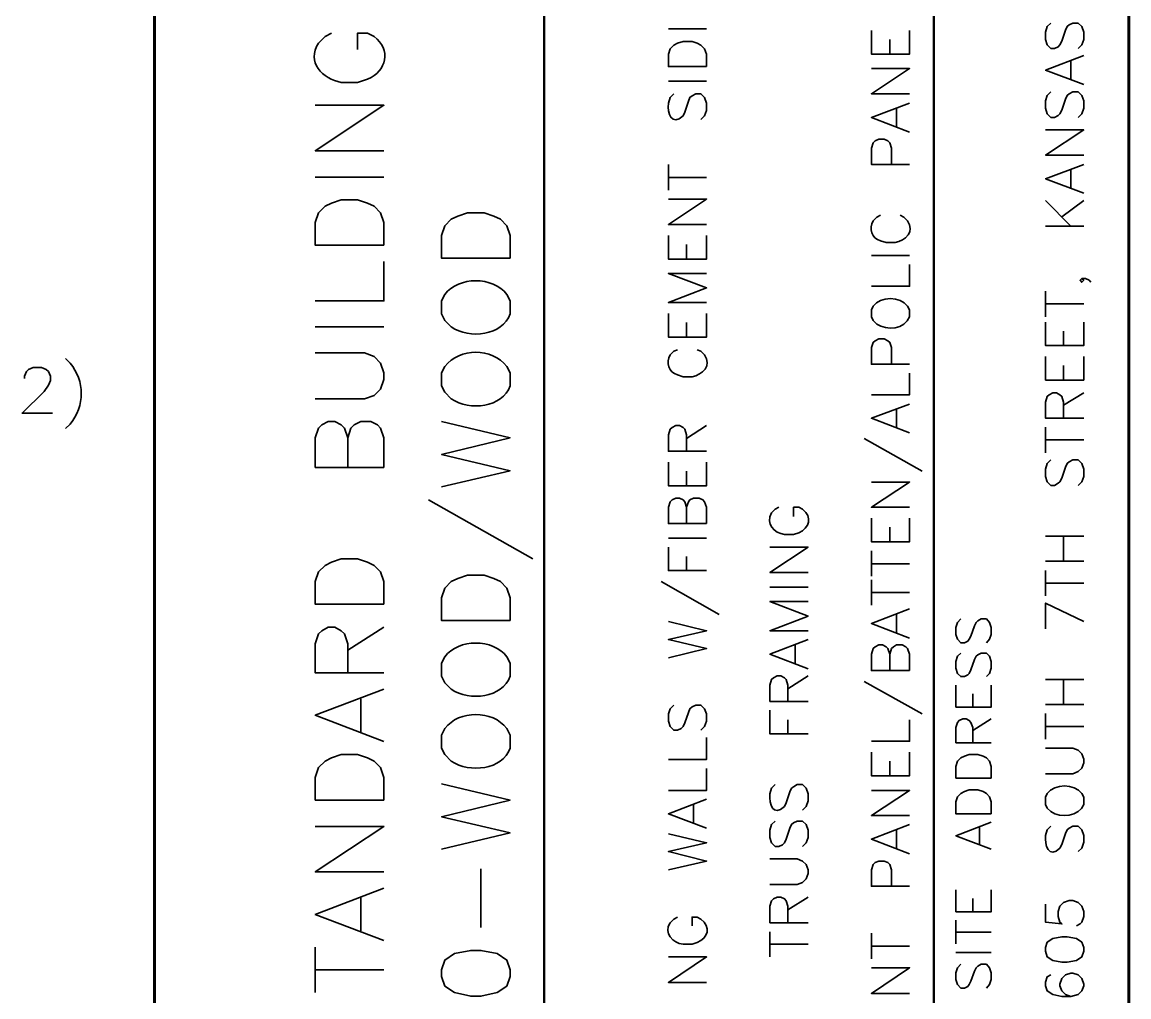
# Model space of a CAD drawing. Header units: inches. Extents: x 5 to 516, y -193 to 129.
# Drawn here: x 376.039 to 379.068, y -44.396 to -41.73 of the extents above; entities that cross this region are included whole.
import ezdxf

# ---------------------------------------------------------------- set-up
doc = ezdxf.new("R2010")
doc.units = ezdxf.units.IN
doc.header["$MEASUREMENT"] = 0
doc.layers.add('PDF5_Geometry', color=7, linetype='Continuous')

msp = doc.modelspace()

# ---------------------------------------------------------------- linework, layer by layer
at = {"layer": 'PDF5_Geometry', "lineweight": 60}
for points in [[(379.067698, -46.9256782), (379.067698, -16.9256758), (334.0676944, -16.9256758), (334.0676944, -46.9256782)], [(376.4010311, -16.9256758), (376.4010311, -46.9256782)]]:
    msp.add_lwpolyline(points, dxfattribs=at)
at = {"layer": 'PDF5_Geometry', "lineweight": 50}
for points in [[(377.4676977, -38.4256764), (377.4676977, -45.5923436)], [(376.4010311, -39.9845653), (378.5343646, -39.9845653), (378.5343646, -45.5923436)]]:
    msp.add_lwpolyline(points, dxfattribs=at)
at = {"layer": 'PDF5_Geometry', "lineweight": 35}
for points in [[(378.8543646, -41.7323433), (378.8443646, -41.7412322), (378.8399201, -41.7567877), (378.8399201, -41.7767877), (378.8443646, -41.7912322), (378.8543646, -41.8012322), (378.8643646, -41.8012322), (378.8743646, -41.7967877), (378.878809, -41.7912322), (378.8843646, -41.7812322), (378.8943646, -41.7512322), (378.898809, -41.7412322), (378.9043646, -41.7367877), (378.9143646, -41.7323433), (378.928809, -41.7323433), (378.938809, -41.7412322), (378.9443646, -41.7567877), (378.9443646, -41.7767877), (378.938809, -41.7912322), (378.928809, -41.8012322)], [(376.8854757, -41.760121), (376.8676979, -41.7690099), (376.8499201, -41.7867877)], [(377.0021424, -41.7690099), (376.9843646, -41.760121), (376.9565868, -41.760121), (376.9565868, -41.8045655)], [(377.8076978, -41.7478993), (377.9121422, -41.7478993)], [(378.4676978, -41.7523432), (378.4676978, -41.8167877), (378.3632533, -41.8167877), (378.3632533, -41.7523432)], [(378.4132536, -41.8167877), (378.4132536, -41.7767877)], [(378.9443646, -41.900121), (378.8399202, -41.8612321), (378.9443646, -41.8212321)], [(378.4676978, -41.9256767), (378.3632533, -41.9256767), (378.4676978, -41.8567878), (378.3632533, -41.8567878)], [(378.9088091, -41.8856766), (378.9088091, -41.8356766)], [(376.9121424, -41.8945655), (376.9565868, -41.8945655), (376.9843646, -41.8856766)], [(377.8076978, -41.8912325), (377.9121422, -41.8912325)], [(377.8221422, -41.9256767), (377.8121422, -41.9356767), (377.8076977, -41.9512322)], [(377.8476977, -41.9856767), (377.8521422, -41.9756767), (377.8621422, -41.9456767), (377.8665866, -41.9356767), (377.8721422, -41.9312322), (377.8821422, -41.9256767), (377.8965866, -41.9256767), (377.9065866, -41.9356767), (377.9121422, -41.9512322), (377.9121422, -41.9712322), (377.9065866, -41.9856767), (377.8965866, -41.9956767)], [(378.8543646, -41.9201213), (378.8443646, -41.9301213), (378.8399201, -41.9445658), (378.8399201, -41.9645658), (378.8443646, -41.9801213), (378.8543646, -41.9901213), (378.8643646, -41.9901213), (378.8743646, -41.9845658), (378.878809, -41.9801213), (378.8843646, -41.9701213), (378.8943646, -41.9401213), (378.898809, -41.9301213), (378.9043646, -41.9256769), (378.9143646, -41.9201213), (378.928809, -41.9201213), (378.938809, -41.9301213), (378.9443646, -41.9445658), (378.9443646, -41.9645658), (378.938809, -41.9801213), (378.928809, -41.9901213)], [(377.0288089, -42.0812327), (376.8410311, -42.0812327), (377.0288089, -41.9567882), (376.8410311, -41.9567882)], [(378.4676978, -42.0301214), (378.3632533, -41.9901214), (378.4676978, -41.9512325)], [(378.4321423, -42.0156764), (378.4321423, -41.9656764)], [(378.9443646, -42.0934544), (378.8399202, -42.0934544), (378.9443646, -42.0245655), (378.8399202, -42.0245655)], [(378.4676978, -42.1190101), (378.3632533, -42.1190101), (378.3632533, -42.0745656), (378.3676978, -42.0601212), (378.3732533, -42.0545656), (378.3832534, -42.0501212), (378.3976978, -42.0501212), (378.4076978, -42.0545656), (378.4132534, -42.0601212), (378.4176978, -42.0745656), (378.4176978, -42.1190101)], [(377.8076978, -42.18901), (377.8076978, -42.11901)], [(378.9443646, -42.1978991), (378.8399202, -42.1578991), (378.9443646, -42.1190102)], [(376.8410311, -42.1534542), (377.0288089, -42.1534542)], [(377.8076978, -42.1545653), (377.9121422, -42.1545653)], [(378.9088091, -42.1834541), (378.9088091, -42.1334541)], [(377.9121422, -42.2834546), (377.8076977, -42.2834546), (377.9121422, -42.2134546), (377.8076977, -42.2134546)], [(378.8399202, -42.2178989), (378.9088091, -42.2878989)], [(378.8843645, -42.2623432), (378.9443645, -42.2178988)], [(378.3876979, -42.257899), (378.3776979, -42.2634545), (378.3676979, -42.2734545)], [(378.4621424, -42.2734545), (378.4521424, -42.2634545), (378.4421424, -42.257899)], [(377.9121422, -42.3134541), (377.9121422, -42.3778986), (377.8076977, -42.3778986), (377.8076977, -42.3134541)], [(378.8399202, -42.2878989), (378.9443646, -42.2878989)], [(377.8565866, -42.3778986), (377.8565866, -42.3378986)], [(378.3876979, -42.327899), (378.4032535, -42.3323434), (378.4276979, -42.3323434)], [(378.3632534, -42.367899), (378.4676978, -42.367899)], [(376.8410311, -42.4923435), (377.0288089, -42.4923435), (377.0288089, -42.3845657)], [(378.3632534, -42.4523434), (378.4676978, -42.4523434), (378.4676978, -42.3923434)], [(377.9121422, -42.4967877), (377.8076977, -42.4967877), (377.9121422, -42.4567877), (377.8076977, -42.4167877), (377.9121422, -42.4167877)], [(378.938809, -42.431232), (378.9443646, -42.4356765), (378.938809, -42.441232), (378.9343646, -42.4356765), (378.938809, -42.431232), (378.948809, -42.431232), (378.958809, -42.4356765), (378.9632534, -42.441232)], [(377.1954756, -42.474566), (377.1865867, -42.4923437), (377.1865867, -42.5278993), (377.1954756, -42.5456771), (377.2132534, -42.5634548)], [(377.3743645, -42.5278993), (377.3743645, -42.4923437), (377.3654756, -42.474566)], [(378.8399202, -42.5356768), (378.8399202, -42.4656767)], [(378.3676978, -42.5067879), (378.3632534, -42.5167879), (378.3632534, -42.5356768), (378.3676978, -42.5456768), (378.3776978, -42.5556768)], [(378.4676978, -42.5356768), (378.4676978, -42.5167879), (378.4621423, -42.5067879)], [(378.8399202, -42.5001215), (378.9443646, -42.5001215)], [(377.9121422, -42.5267879), (377.9121422, -42.5912323), (377.8076977, -42.5912323), (377.8076977, -42.5267879)], [(377.8565866, -42.5912323), (377.8565866, -42.5512323)], [(378.9443646, -42.5501214), (378.9443646, -42.6145658), (378.8399202, -42.6145658), (378.8399202, -42.5501214)], [(376.8410311, -42.5634545), (377.0288089, -42.5634545)], [(378.888809, -42.6145658), (378.888809, -42.5745658)], [(378.4676978, -42.6656771), (378.3632533, -42.6656771), (378.3632533, -42.6201216), (378.3676978, -42.6056771), (378.3732533, -42.6012327), (378.3832534, -42.5956771), (378.3976978, -42.5956771), (378.4076978, -42.6012327), (378.4132534, -42.6056771), (378.4176978, -42.6201216), (378.4176978, -42.6656771)], [(376.8410311, -42.7601211), (376.9754755, -42.7601211), (377.0021422, -42.7512322), (377.01992, -42.7334545), (377.0288089, -42.7067878), (377.0288089, -42.68901), (377.01992, -42.6623433), (377.0021422, -42.6445656), (376.9754755, -42.6345656), (376.8410311, -42.6345656)], [(377.8321423, -42.6256765), (377.8221423, -42.6301209), (377.8121423, -42.6401209)], [(377.9065868, -42.6401209), (377.8965868, -42.6301209), (377.8865868, -42.6256765)], [(378.9443646, -42.6445654), (378.9443646, -42.7090098), (378.8399202, -42.7090098), (378.8399202, -42.6445654)], [(376.0454756, -42.7045656), (376.0454756, -42.6978989), (376.0510312, -42.6856767), (376.0565867, -42.6801211), (376.0688089, -42.6745656), (376.0921423, -42.6745656), (376.1043645, -42.6801211), (376.1110312, -42.6856767), (376.1165867, -42.6978989), (376.1165867, -42.7101211), (376.1110312, -42.7223433), (376.0988089, -42.7401211), (376.0388089, -42.79901), (376.1221423, -42.79901)], [(377.1954756, -42.6712325), (377.1865867, -42.6890103), (377.1865867, -42.7245659), (377.1954756, -42.7423437), (377.2132534, -42.7601214)], [(377.3743645, -42.7245659), (377.3743645, -42.6890103), (377.3654756, -42.6712325)], [(378.888809, -42.7090098), (378.888809, -42.6690098)], [(377.8321423, -42.6945654), (377.8476979, -42.7001209), (377.8721423, -42.7001209)], [(378.3632534, -42.7490105), (378.4676978, -42.7490105), (378.4676978, -42.6901216)], [(378.9443646, -42.8134546), (378.8399202, -42.8134546), (378.8399202, -42.7690101), (378.8443646, -42.7534545), (378.8499202, -42.7490101), (378.8599202, -42.7434545), (378.8699202, -42.7434545), (378.878809, -42.7490101), (378.8843646, -42.7534545), (378.888809, -42.7690101), (378.888809, -42.8134546)], [(378.888809, -42.7778993), (378.9443646, -42.7434549)], [(378.4676978, -42.8534546), (378.3632533, -42.8134546), (378.4676978, -42.7745657)], [(378.4321423, -42.8390102), (378.4321423, -42.7890102)], [(377.0288089, -42.9478992), (376.8410311, -42.9478992), (376.8410311, -42.8667881), (376.84992, -42.8401214), (376.8588088, -42.8312325), (376.8765866, -42.8223436), (376.8943644, -42.8223436), (376.9121422, -42.8312325), (376.9210311, -42.8401214), (376.92992, -42.8667881), (376.92992, -42.9478992)], [(376.92992, -42.866788), (376.9388089, -42.8401213), (376.9476978, -42.8312324), (376.9654756, -42.8223435), (376.9932534, -42.8223435), (377.0110311, -42.8312324), (377.01992, -42.8401213), (377.0288089, -42.866788), (377.0288089, -42.9478991)], [(377.1865867, -43.0012326), (377.3743645, -42.9567882), (377.1865867, -42.9123437), (377.3743645, -42.8667882), (377.1865867, -42.8223437)], [(377.9121422, -42.9034543), (377.8076977, -42.9034543), (377.8076977, -42.8590098), (377.8121422, -42.8434543), (377.8176977, -42.8390098), (377.8276978, -42.8334543), (377.8376978, -42.8334543), (377.8476978, -42.8390098), (377.8521422, -42.8434543), (377.8565866, -42.8590098), (377.8565866, -42.9034543)], [(377.8565866, -42.8690101), (377.9121422, -42.8334546)], [(378.8399202, -42.9078991), (378.8399202, -42.8378991)], [(378.3432536, -42.8690101), (378.5021425, -42.957899)], [(378.8399202, -42.8723433), (378.9443646, -42.8723433)], [(377.9121422, -42.933455), (377.9121422, -42.9978994), (377.8076977, -42.9978994), (377.8076977, -42.933455)], [(378.8543646, -42.9267878), (378.8443646, -42.9367878), (378.8399201, -42.9523434), (378.8399201, -42.9723434), (378.8443646, -42.9867878), (378.8543646, -42.9967878), (378.8643646, -42.9967878), (378.8743646, -42.9912323), (378.878809, -42.9867878), (378.8843646, -42.9767878), (378.8943646, -42.9467878), (378.898809, -42.9367878), (378.9043646, -42.9323434), (378.9143646, -42.9267878), (378.928809, -42.9267878), (378.938809, -42.9367878), (378.9443646, -42.9523434), (378.9443646, -42.9723434), (378.938809, -42.9867878), (378.928809, -42.9967878)], [(377.8565866, -42.9978994), (377.8565866, -42.9578994)], [(378.4676978, -43.0567882), (378.3632533, -43.0567882), (378.4676978, -42.9878993), (378.3632533, -42.9878993)], [(377.1510312, -43.0367879), (377.4365868, -43.197899)], [(377.9121422, -43.1012319), (377.8076977, -43.1012319), (377.8076977, -43.0567875), (377.8121422, -43.0423431), (377.8176977, -43.0367875), (377.8276978, -43.0323431), (377.8376978, -43.0323431), (377.8476978, -43.0367875), (377.8521422, -43.0423431), (377.8565866, -43.0567875), (377.8565866, -43.1012319)], [(377.8565866, -43.0567882), (377.8621422, -43.0423437), (377.8665866, -43.0367882), (377.8765866, -43.0323437), (377.8921422, -43.0323437), (377.9021422, -43.0367882), (377.9065866, -43.0423437), (377.9121422, -43.0567882), (377.9121422, -43.1012326)], [(378.1099201, -43.0567882), (378.0999201, -43.0623437), (378.0899201, -43.0723437)], [(378.1743646, -43.0623437), (378.1643646, -43.0567882), (378.1499201, -43.0567882), (378.1499201, -43.0823437)], [(378.4676978, -43.0867877), (378.4676978, -43.1512322), (378.3632533, -43.1512322), (378.3632533, -43.0867877)], [(378.1254757, -43.1312326), (378.1499201, -43.1312326), (378.1643646, -43.1267882)], [(378.4132536, -43.1512322), (378.4132536, -43.1112322)], [(377.8076978, -43.1412326), (377.9121422, -43.1412326)], [(378.8399202, -43.1356767), (378.9443646, -43.1356767)], [(378.888809, -43.2045656), (378.888809, -43.1356767)], [(377.9121422, -43.2301213), (377.8076977, -43.2301213), (377.8076977, -43.1656768)], [(377.8565866, -43.2301213), (377.8565866, -43.1912324)], [(378.18992, -43.2356769), (378.0854755, -43.2356769), (378.18992, -43.1656769), (378.0854755, -43.1656769)], [(378.3632534, -43.2456767), (378.3632534, -43.1756767)], [(378.3632534, -43.2112323), (378.4676978, -43.2112323)], [(378.8399202, -43.2045656), (378.9443646, -43.2045656)], [(378.8399202, -43.2990102), (378.8399202, -43.2301213)], [(377.787698, -43.2601212), (377.9465869, -43.3501212)], [(378.0854756, -43.2756769), (378.18992, -43.2756769)], [(378.3632534, -43.3245658), (378.3632534, -43.2556769)], [(378.8399202, -43.2645657), (378.9443646, -43.2645657)], [(378.3632534, -43.2901214), (378.4676978, -43.2901214)], [(378.18992, -43.3945658), (378.0854755, -43.3945658), (378.18992, -43.3545658), (378.0854755, -43.3145658), (378.18992, -43.3145658)], [(378.4676978, -43.4145658), (378.3632533, -43.3745658), (378.4676978, -43.3345658)], [(378.9443646, -43.3690102), (378.8399202, -43.3190101), (378.8399202, -43.3890102)], [(377.8076978, -43.46901), (377.9121422, -43.4434545), (377.8076978, -43.41901), (377.9121422, -43.3945656), (377.8076978, -43.36901)], [(378.4321423, -43.3990101), (378.4321423, -43.3501212)], [(378.6076981, -43.3623435), (378.5988092, -43.3723435), (378.5943647, -43.3856768), (378.5943647, -43.4045657), (378.5988092, -43.417899), (378.6076981, -43.427899), (378.6176981, -43.427899), (378.6265869, -43.4234546), (378.6310314, -43.417899), (378.6354758, -43.4090101), (378.6454758, -43.3812324), (378.6499203, -43.3723435), (378.6543647, -43.367899), (378.6632536, -43.3623435), (378.6776981, -43.3623435), (378.6865869, -43.3723435), (378.6910314, -43.3856768), (378.6910314, -43.4045657), (378.6865869, -43.417899), (378.6776981, -43.427899)], [(377.0288089, -43.5101212), (376.8410311, -43.5101212), (376.8410311, -43.4301212), (376.84992, -43.4034545), (376.8588088, -43.3945656), (376.8765866, -43.3845656), (376.8943644, -43.3845656), (376.9121422, -43.3945656), (376.9210311, -43.4034545), (376.92992, -43.4301212), (376.92992, -43.5101212)], [(376.92992, -43.4478989), (377.0288089, -43.3845656)], [(378.18992, -43.4990102), (378.0854755, -43.4590102), (378.18992, -43.4190102)], [(378.1543645, -43.4834545), (378.1543645, -43.4334545)], [(378.4676978, -43.5034545), (378.3632533, -43.5034545), (378.3632533, -43.4590101), (378.3676978, -43.4434545), (378.3732533, -43.4390101), (378.3832534, -43.4334545), (378.3932534, -43.4334545), (378.4032534, -43.4390101), (378.4076978, -43.4434545), (378.4132534, -43.4590101), (378.4132534, -43.5034545)], [(378.4132536, -43.4590102), (378.417698, -43.4434546), (378.4232536, -43.4390102), (378.4321425, -43.4334546), (378.447698, -43.4334546), (378.457698, -43.4390102), (378.4621425, -43.4434546), (378.467698, -43.4590102), (378.467698, -43.5034546)], [(378.6076981, -43.4556767), (378.5988092, -43.4645656), (378.5943647, -43.47901), (378.5943647, -43.4967878), (378.5988092, -43.5112322), (378.6076981, -43.5201211), (378.6176981, -43.5201211), (378.6265869, -43.5156767), (378.6310314, -43.5112322), (378.6354758, -43.5012322), (378.6454758, -43.4734545), (378.6499203, -43.4645656), (378.6543647, -43.4601211), (378.6632536, -43.4556767), (378.6776981, -43.4556767), (378.6865869, -43.4645656), (378.6910314, -43.47901), (378.6910314, -43.4967878), (378.6865869, -43.5112322), (378.6776981, -43.5201211)], [(377.1954756, -43.4656769), (377.1865867, -43.4834547), (377.1865867, -43.5190103), (377.1954756, -43.5367881), (377.2132534, -43.5545658)], [(377.3743645, -43.5190103), (377.3743645, -43.4834547), (377.3654756, -43.4656769)], [(378.18992, -43.5878992), (378.0854755, -43.5878992), (378.0854755, -43.5434547), (378.08992, -43.5278992), (378.0954755, -43.5234547), (378.1054756, -43.5178992), (378.1154756, -43.5178992), (378.1254756, -43.5234547), (378.12992, -43.5278992), (378.1343644, -43.5434547), (378.1343644, -43.5878992)], [(378.1343644, -43.5534547), (378.18992, -43.5178992)], [(377.0288089, -43.697899), (376.8410311, -43.6256767), (377.0288089, -43.5545656)], [(378.3432536, -43.5334547), (378.5021425, -43.6223436)], [(378.6910314, -43.5434547), (378.6910314, -43.6034547), (378.5943647, -43.6034547), (378.5943647, -43.5434547)], [(378.8399202, -43.5278991), (378.9443646, -43.5278991)], [(378.888809, -43.596788), (378.888809, -43.5278991)], [(376.9654755, -43.6712325), (376.9654755, -43.5812325)], [(378.6410312, -43.6034547), (378.6410312, -43.566788)], [(377.8221422, -43.5978991), (377.8121422, -43.6078991), (377.8076977, -43.6223435), (377.8076977, -43.6423435), (377.8121422, -43.656788), (377.8221422, -43.666788), (377.8321422, -43.666788), (377.8421422, -43.6623435), (377.8476977, -43.656788), (377.8521422, -43.646788), (377.8621422, -43.6178991), (377.8665866, -43.6078991), (377.8721422, -43.6023435), (377.8821422, -43.5978991), (377.8965866, -43.5978991), (377.9065866, -43.6078991), (377.9121422, -43.6223435), (377.9121422, -43.6423435), (377.9065866, -43.656788), (377.8965866, -43.666788)], [(378.18992, -43.6767879), (378.0854755, -43.6767879), (378.0854755, -43.6123434)], [(378.8399202, -43.596788), (378.9443646, -43.596788)], [(378.1343644, -43.6767879), (378.1343644, -43.637899)], [(378.3632534, -43.6967879), (378.4676978, -43.6967879), (378.4676978, -43.637899)], [(378.6910314, -43.7012324), (378.5943647, -43.7012324), (378.5943647, -43.6590102), (378.5988092, -43.6456769), (378.6032536, -43.6401213), (378.6132536, -43.6356769), (378.6221425, -43.6356769), (378.6310314, -43.6401213), (378.6354758, -43.6456769), (378.6410314, -43.6590102), (378.6410314, -43.7012324)], [(378.6410312, -43.6678991), (378.6910312, -43.6356768)], [(378.8399202, -43.6912323), (378.8399202, -43.6212323)], [(377.1954756, -43.6623435), (377.1865867, -43.6801213), (377.1865867, -43.7156769), (377.1954756, -43.7334546), (377.2132534, -43.7512324)], [(377.3743645, -43.7156769), (377.3743645, -43.6801213), (377.3654756, -43.6623435)], [(378.8399202, -43.6567878), (378.9443646, -43.6567878)], [(377.8076978, -43.7467878), (377.9121422, -43.7467878), (377.9121422, -43.6867878)], [(378.4676978, -43.726788), (378.4676978, -43.7912325), (378.3632533, -43.7912325), (378.3632533, -43.726788)], [(378.8399202, -43.7856769), (378.9143646, -43.7856769), (378.9288091, -43.7801213), (378.9388091, -43.7701213), (378.9443646, -43.7556768), (378.9443646, -43.7456768), (378.9388091, -43.7312324), (378.9288091, -43.7212324), (378.9143646, -43.7156768), (378.8399202, -43.7156768)], [(378.4132536, -43.7912325), (378.4132536, -43.7512325)], [(377.8076978, -43.8312325), (377.9121422, -43.8312325), (377.9121422, -43.7712325)], [(377.1865867, -43.9923436), (377.3743645, -43.9478992), (377.1865867, -43.9034547), (377.3743645, -43.8578991), (377.1865867, -43.8134547)], [(378.09992, -43.8156768), (378.08992, -43.8256768), (378.0854755, -43.8412323)], [(378.1254755, -43.8756768), (378.12992, -43.8656768), (378.13992, -43.8356768), (378.1443644, -43.8256768), (378.14992, -43.8212323), (378.15992, -43.8156768), (378.1743644, -43.8156768), (378.1843644, -43.8256768), (378.18992, -43.8412323), (378.18992, -43.8601212), (378.1843644, -43.8756768), (378.1743644, -43.8856768)], [(377.9121422, -43.9345656), (377.8076977, -43.8956767), (377.9121422, -43.8556767)], [(378.4676978, -43.9001212), (378.3632533, -43.9001212), (378.4676978, -43.8312323), (378.3632533, -43.8312323)], [(378.8443646, -43.8401213), (378.8399202, -43.8501213), (378.8399202, -43.8701213), (378.8443646, -43.8801213), (378.8543646, -43.8890101)], [(378.9443646, -43.8701213), (378.9443646, -43.8501213), (378.9388091, -43.8401213)], [(377.8765867, -43.9201212), (377.8765867, -43.8701212)], [(378.09992, -43.9156769), (378.08992, -43.9245658), (378.0854755, -43.9401214), (378.0854755, -43.9601214), (378.08992, -43.9745658), (378.09992, -43.9845658), (378.10992, -43.9845658), (378.11992, -43.9801214), (378.1254755, -43.9745658), (378.12992, -43.9645658), (378.13992, -43.9345658), (378.1443644, -43.9245658), (378.14992, -43.9201214), (378.15992, -43.9156769), (378.1743644, -43.9156769), (378.1843644, -43.9245658), (378.18992, -43.9401214), (378.18992, -43.9601214), (378.1843644, -43.9745658), (378.1743644, -43.9845658)], [(378.6910314, -43.9923436), (378.5943647, -43.9556769), (378.6910314, -43.9178992)], [(377.0288089, -44.0545658), (376.8410311, -44.0545658), (377.0288089, -43.9301214), (376.8410311, -43.9301214)], [(378.4676978, -44.0045659), (378.3632533, -43.9645659), (378.4676978, -43.9245659)], [(378.4321423, -43.9890101), (378.4321423, -43.9401212)], [(378.6588091, -43.9790102), (378.6588091, -43.9323436)], [(378.8543646, -43.9290103), (378.8443646, -43.9390103), (378.8399201, -43.9545659)], [(378.878809, -43.9890103), (378.8843646, -43.9790103), (378.8943646, -43.9490103), (378.898809, -43.9390103), (378.9043646, -43.9345659), (378.9143646, -43.9290103), (378.928809, -43.9290103), (378.938809, -43.9390103), (378.9443646, -43.9545659), (378.9443646, -43.9734547), (378.938809, -43.9890103), (378.928809, -43.9990103)], [(377.8076978, -44.0490102), (377.9121422, -44.0245658), (377.8076978, -43.9990102), (377.9121422, -43.9745658), (377.8076978, -43.9501213)], [(378.0854756, -44.0890103), (378.15992, -44.0890103), (378.1743645, -44.0834547), (378.1843645, -44.0734547), (378.18992, -44.0590103), (378.18992, -44.0490103), (378.1843645, -44.0345658), (378.1743645, -44.0245658), (378.15992, -44.0190103), (378.0854756, -44.0190103)], [(378.4676978, -44.0934546), (378.3632533, -44.0934546), (378.3632533, -44.0490101), (378.3676978, -44.0345657), (378.3732533, -44.0290101), (378.3832534, -44.0245657), (378.3976978, -44.0245657), (378.4076978, -44.0290101), (378.4132534, -44.0345657), (378.4176978, -44.0490101), (378.4176978, -44.0934546)], [(377.2943644, -44.2067881), (377.2943644, -44.045677)], [(377.0288089, -44.2423436), (376.8410311, -44.1712325), (377.0288089, -44.0990103)], [(376.9654755, -44.2156769), (376.9654755, -44.1256769)], [(378.18992, -44.1934547), (378.0854755, -44.1934547), (378.0854755, -44.1478992), (378.08992, -44.1334547), (378.0954755, -44.1278992), (378.1054756, -44.1234547), (378.1154756, -44.1234547), (378.1254756, -44.1278992), (378.12992, -44.1334547), (378.1343644, -44.1478992), (378.1343644, -44.1934547)], [(378.1343644, -44.1578992), (378.18992, -44.1234548)], [(378.6910314, -44.1034545), (378.6910314, -44.1634545), (378.5943647, -44.1634545), (378.5943647, -44.1034545)], [(378.6410312, -44.1634545), (378.6410312, -44.1267879)], [(378.8399202, -44.1423434), (378.8399202, -44.1923434), (378.8843646, -44.1967879), (378.8788091, -44.1923434), (378.8743646, -44.1767879), (378.8743646, -44.1623434), (378.8788091, -44.147899), (378.8888091, -44.137899), (378.9043646, -44.1323434), (378.9143646, -44.1323434), (378.9288091, -44.137899), (378.9388091, -44.147899), (378.9443646, -44.1623434), (378.9443646, -44.1767879), (378.9388091, -44.1923434), (378.9343646, -44.1967879), (378.9243646, -44.2023434)], [(377.8321423, -44.177899), (377.8221423, -44.1834545), (377.8121423, -44.1934545)], [(377.8965868, -44.1834545), (377.8865868, -44.177899), (377.8721423, -44.177899), (377.8721423, -44.2023434)], [(378.5943647, -44.2512324), (378.5943647, -44.186788)], [(378.0854756, -44.286788), (378.0854756, -44.2178991)], [(378.5943647, -44.2190101), (378.6910314, -44.2190101)], [(377.8476979, -44.2523434), (377.8721423, -44.2523434), (377.8865868, -44.247899)], [(378.3632534, -44.2923436), (378.3632534, -44.2223436)], [(376.8410311, -44.3845657), (376.8410311, -44.2601213)], [(378.0854756, -44.2523435), (378.18992, -44.2523435)], [(378.3632534, -44.2578991), (378.4676978, -44.2578991)], [(378.5943647, -44.2745657), (378.6910314, -44.2745657)], [(377.9121422, -44.3567879), (377.8076977, -44.3567879), (377.9121422, -44.2867879), (377.8076977, -44.2867879)], [(378.6076981, -44.306788), (378.5988092, -44.316788), (378.5943647, -44.3301213), (378.5943647, -44.3490102), (378.5988092, -44.3623436), (378.6076981, -44.3723436), (378.6176981, -44.3723436), (378.6265869, -44.3678991), (378.6310314, -44.3623436), (378.6354758, -44.3534547), (378.6454758, -44.3256769), (378.6499203, -44.316788), (378.6543647, -44.3123435), (378.6632536, -44.306788), (378.6776981, -44.306788), (378.6865869, -44.316788), (378.6910314, -44.3301213), (378.6910314, -44.3490102), (378.6865869, -44.3623436), (378.6776981, -44.3723436)], [(376.8410311, -44.3223435), (377.0288089, -44.3223435)], [(378.4676978, -44.3867881), (378.3632533, -44.3867881), (378.4676978, -44.3167881), (378.3632533, -44.3167881)], [(378.8543646, -44.3356768), (378.8443646, -44.3412324), (378.8399201, -44.3556768), (378.8399201, -44.3656768), (378.8443646, -44.3801213), (378.8599201, -44.3901213), (378.8843646, -44.3956768), (378.908809, -44.3956768), (378.928809, -44.3901213), (378.938809, -44.3801213), (378.9443646, -44.3656768), (378.9443646, -44.3612324), (378.938809, -44.3456768), (378.928809, -44.3356768), (378.9143646, -44.3312324), (378.908809, -44.3312324), (378.8943646, -44.3356768), (378.8843646, -44.3456768), (378.878809, -44.3612324), (378.878809, -44.3656768), (378.8843646, -44.3801213), (378.8943646, -44.3901213), (378.908809, -44.3956768)]]:
    msp.add_lwpolyline(points, dxfattribs=at)
for points in [[(377.9121422, -41.8512318), (377.8076977, -41.8512318), (377.8076977, -41.8167874), (377.8121422, -41.802343), (377.8221422, -41.792343), (377.8321422, -41.7867874), (377.8476978, -41.782343), (377.8721422, -41.782343), (377.8865866, -41.7867874), (377.8965866, -41.792343), (377.9065866, -41.802343), (377.9121422, -41.8167874)], [(377.0288089, -42.3401212), (376.8410311, -42.3401212), (376.8410311, -42.277899), (376.84992, -42.2512323), (376.8676977, -42.2334545), (376.8854755, -42.2245657), (376.9121422, -42.2156768), (376.9565866, -42.2156768), (376.9843644, -42.2245657), (377.0021422, -42.2334545), (377.01992, -42.2512323), (377.0288089, -42.277899)], [(377.3743645, -42.3756765), (377.1865867, -42.3756765), (377.1865867, -42.3134542), (377.1954756, -42.2867876), (377.2132534, -42.2690098), (377.2310312, -42.2601209), (377.2576978, -42.251232), (377.3032534, -42.251232), (377.3299201, -42.2601209), (377.3476978, -42.2690098), (377.3654756, -42.2867876), (377.3743645, -42.3134542)], [(377.0288089, -43.3223434), (376.8410311, -43.3223434), (376.8410311, -43.2601212), (376.84992, -43.2334545), (376.8676977, -43.2156767), (376.8854755, -43.2067878), (376.9121422, -43.1978989), (376.9565866, -43.1978989), (376.9843644, -43.2067878), (377.0021422, -43.2156767), (377.01992, -43.2334545), (377.0288089, -43.2601212)], [(377.3743645, -43.366788), (377.1865867, -43.366788), (377.1865867, -43.3045658), (377.1954756, -43.2778991), (377.2132534, -43.2601213), (377.2310312, -43.2512325), (377.2576978, -43.2423436), (377.3032534, -43.2423436), (377.3299201, -43.2512325), (377.3476978, -43.2601213), (377.3654756, -43.2778991), (377.3743645, -43.3045658)], [(377.0288089, -43.857899), (376.8410311, -43.857899), (376.8410311, -43.7956767), (376.84992, -43.7690101), (376.8676977, -43.7512323), (376.8854755, -43.7423434), (376.9121422, -43.7334545), (376.9565866, -43.7334545), (376.9843644, -43.7423434), (377.0021422, -43.7512323), (377.01992, -43.7690101), (377.0288089, -43.7956767)], [(378.6910314, -43.7978991), (378.5943647, -43.7978991), (378.5943647, -43.7656769), (378.5988092, -43.7512325), (378.6076981, -43.7423436), (378.6176981, -43.7378991), (378.6310314, -43.7334547), (378.6543647, -43.7334547), (378.6688092, -43.7378991), (378.6776981, -43.7423436), (378.6865869, -43.7512325), (378.6910314, -43.7656769)], [(378.6910314, -43.8956769), (378.5943647, -43.8956769), (378.5943647, -43.8623436), (378.5988092, -43.8490102), (378.6076981, -43.8401213), (378.6176981, -43.8345658), (378.6310314, -43.8301213), (378.6543647, -43.8301213), (378.6688092, -43.8345658), (378.6776981, -43.8401213), (378.6865869, -43.8490102), (378.6910314, -43.8623436)], [(378.8399202, -44.2712325), (378.8443646, -44.286788), (378.8599202, -44.296788), (378.8843646, -44.3012325), (378.8988091, -44.3012325), (378.9243646, -44.296788), (378.9388091, -44.286788), (378.9443646, -44.2712325), (378.9443646, -44.2612325), (378.9388091, -44.246788), (378.9243646, -44.236788), (378.8988091, -44.2323436), (378.8843646, -44.2323436), (378.8599202, -44.236788), (378.8443646, -44.246788), (378.8399202, -44.2612325)], [(377.1865867, -44.3401214), (377.1954756, -44.3667881), (377.2221423, -44.3845658), (377.2665867, -44.3945658), (377.2943645, -44.3945658), (377.338809, -44.3845658), (377.3654756, -44.3667881), (377.3743645, -44.3401214), (377.3743645, -44.3223436), (377.3654756, -44.2956769), (377.338809, -44.2778992), (377.2943645, -44.2690103), (377.2665867, -44.2690103), (377.2221423, -44.2778992), (377.1954756, -44.2956769), (377.1865867, -44.3223436)]]:
    msp.add_lwpolyline(points, close=True, dxfattribs=at)
msp.add_lwpolyline([(376.1576978, -42.6501211), (376.16992, -42.6623433, -0.36941685), (376.16992, -42.82901), (376.1576978, -42.8412322)], format="xyb", dxfattribs=at)
for points in [[(376.8499201, -41.7867877), (376.8159386, -41.8389544), (376.8610683, -41.8849173), (376.9121424, -41.8945655)], [(376.9843646, -41.8856766), (377.0364016, -41.8636951), (377.0499201, -41.804547), (377.0021424, -41.7690099)], [(377.8076977, -41.9512322), (377.8038829, -41.9789174), (377.8164385, -42.0146952), (377.8476977, -41.9856767)], [(378.3676979, -42.2734545), (378.3548831, -42.2937878), (378.3640313, -42.3215471), (378.3876979, -42.327899)], [(378.4276979, -42.3323434), (378.4569017, -42.3282693), (378.4824387, -42.3012878), (378.4621424, -42.2734545)], [(377.3654756, -42.474566), (377.3270127, -42.4246585), (377.2339386, -42.4246585), (377.1954756, -42.474566)], [(378.4621423, -42.5067879), (378.4420497, -42.4786397), (378.3877534, -42.4788804), (378.3676978, -42.5067879)], [(377.2132534, -42.5634548), (377.2631608, -42.5975474), (377.3537164, -42.5871215), (377.3743645, -42.5278993)], [(378.3776978, -42.5556768), (378.4050126, -42.5747323), (378.4542534, -42.5697323), (378.4676978, -42.5356768)], [(377.3654756, -42.6712325), (377.3236608, -42.6198992), (377.2372904, -42.6198992), (377.1954756, -42.6712325)], [(377.8121423, -42.6401209), (377.7993275, -42.6604543), (377.8084757, -42.6882135), (377.8321423, -42.6945654)], [(377.8721423, -42.7001209), (377.9005868, -42.6935654), (377.927272, -42.6694357), (377.9065868, -42.6401209)], [(377.2132534, -42.7601214), (377.2631608, -42.794214), (377.3537164, -42.7837881), (377.3743645, -42.7245659)], [(378.1643646, -43.1267882), (378.1936239, -43.1134363), (378.2024016, -43.0836215), (378.1743646, -43.0623437)], [(378.0899201, -43.0723437), (378.0726979, -43.10214), (378.0961979, -43.1272326), (378.1254757, -43.1312326)], [(377.3654756, -43.4656769), (377.3270127, -43.4157695), (377.2339386, -43.4157695), (377.1954756, -43.4656769)], [(377.2132534, -43.5545658), (377.2631608, -43.5886584), (377.3537164, -43.5782325), (377.3743645, -43.5190103)], [(377.3654756, -43.6623435), (377.3257349, -43.6106954), (377.2352164, -43.6106954), (377.1954756, -43.6623435)], [(377.2132534, -43.7512324), (377.2631608, -43.785325), (377.3537164, -43.7748991), (377.3743645, -43.7156769)], [(378.9388091, -43.8401213), (378.9184202, -43.8119731), (378.8647535, -43.8119731), (378.8443646, -43.8401213)], [(378.0854755, -43.8412323), (378.0820496, -43.8693805), (378.0941052, -43.9045657), (378.1254755, -43.8756768)], [(378.8543646, -43.8890101), (378.8809202, -43.9085287), (378.9315313, -43.9020842), (378.9443646, -43.8701213)], [(378.8399201, -43.9545659), (378.8353831, -43.980751), (378.8501609, -44.0189547), (378.878809, -43.9890103)], [(377.8865868, -44.247899), (377.9149572, -44.2348249), (377.9257164, -44.2051953), (377.8965868, -44.1834545)], [(377.8121423, -44.1934545), (377.7939942, -44.221973), (377.819309, -44.2491768), (377.8476979, -44.2523434)]]:
    msp.add_open_spline(points, degree=3, dxfattribs=at)

doc.saveas('drawing.dxf')
